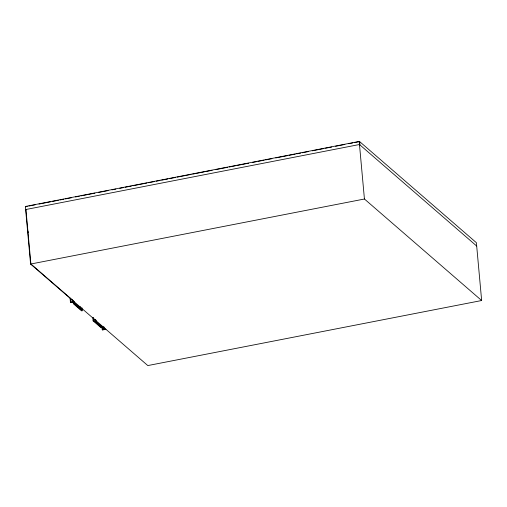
<?xml version="1.0" encoding="UTF-8"?>
<svg xmlns="http://www.w3.org/2000/svg" width="507" height="507" viewBox="0 0 507 507"><rect width="100%" height="100%" fill="white"/><g stroke="black" fill="none" stroke-linecap="round" stroke-linejoin="round"><path stroke-width="0.76" d="M354.197 142.657L359.634 141.599L476.39 242.707L481.65 300.524L147.81 365.572L30.591 264.058L25.35 206.476L359.19 141.428L359.653 141.833M25.794 206.641L27.346 206.343M28.899 206.038L35.11 204.828M38.995 204.074L50.637 201.799M52.189 201.501L58.4 200.29M59.953 199.986L63.838 199.232M65.39 198.928L71.601 197.717M75.48 196.963L79.365 196.203M80.917 195.905L87.128 194.694M88.681 194.39L94.891 193.18M98.77 192.426L108.086 190.607M111.971 189.852L115.85 189.092M119.734 188.338L123.619 187.584M125.172 187.279L131.383 186.069M132.935 185.765L146.91 183.046M148.462 182.742L154.673 181.531M156.226 181.227L160.104 180.473M161.657 180.169L167.868 178.958M169.42 178.66L175.631 177.45M177.184 177.146L191.158 174.421M192.711 174.116L204.359 171.848M205.912 171.55L212.122 170.339M216.007 169.579L227.649 167.31M229.202 167.012L235.413 165.802M236.965 165.497L248.614 163.229M252.492 162.474L256.377 161.714M257.93 161.41L264.141 160.199M265.693 159.901L271.904 158.691M275.783 157.93L287.431 155.662M288.984 155.364L295.194 154.153M296.747 153.849L300.632 153.095M302.185 152.791L308.395 151.58M312.274 150.826L323.922 148.557M325.475 148.253L331.686 147.043M335.564 146.289L344.88 144.47M348.765 143.715L352.644 142.955M30.591 264.058L364.432 199.01L481.65 300.524M70.061 298.129L70.422 302.077L74.054 301.367L30.902 263.995L25.939 209.499M70.422 302.077L70.803 302.406L74.123 301.76M74.295 303.966L73.743 304.073L81.602 310.873L82.153 310.766L81.868 307.641M80.049 308.94L80.6 308.833L80.461 307.274M92.819 317.712L93.104 320.836L93.656 320.728L103.624 329.36M103.96 326.907L104.176 329.252L96.317 322.446L95.766 322.553L95.481 319.429M101.514 327.535L100.963 327.642L93.104 320.836M102.021 327.281L102.237 329.626L105.557 328.98M102.237 329.626L102.623 329.962L105.944 329.316M476.688 246.028L359.469 144.514L25.629 209.562L26.098 209.961M25.35 206.476L25.813 206.881M73.027 301.659L80.214 307.882L80.074 306.342M96.577 322.053L103.764 328.276L103.624 326.736M72.742 302.026L81.773 309.815L81.633 308.275M96.127 322.249L93.915 320.335L93.706 318.022M72.463 302.083L71.867 299.384M103.897 329.303L104.284 329.639M72.19 302.134L82.153 310.766M359.634 141.599L359.938 144.92M359.19 141.428L364.432 199.01M102.477 328.384L102.623 329.962M96.172 320.88L96.317 322.446M95.817 319.847L96.026 322.16M93.37 317.597L93.656 320.728M70.517 299.282L70.803 302.406M27.517 225.596L27.663 227.161M28.018 231.072L28.158 232.631"/></g></svg>
